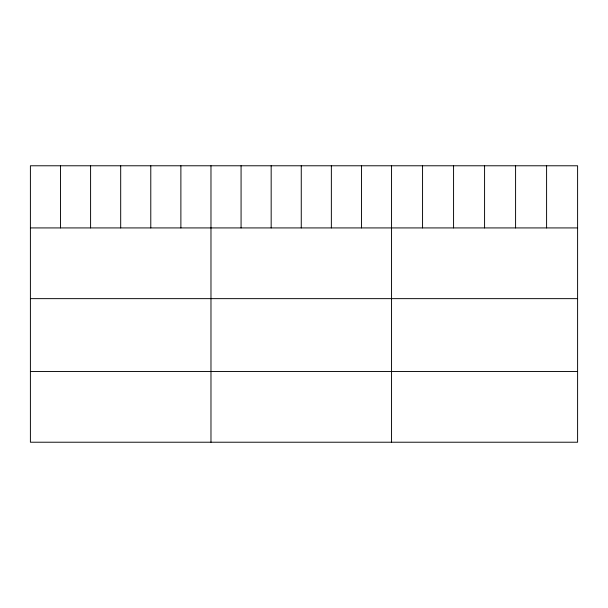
<?xml version="1.0" encoding="UTF-8"?>
<svg xmlns="http://www.w3.org/2000/svg" width="608" height="608" viewBox="0 0 608 608"><rect width="100%" height="100%" fill="white"/><g stroke="black" fill="none" stroke-linecap="round" stroke-linejoin="round"><path stroke-width="0.91" d="M577.6 227.924L577.6 442.221L30.4 442.221L30.4 165.779L577.6 165.779L577.6 227.924L30.4 227.924M30.4 298.642L577.6 298.642M30.4 371.503L577.6 371.503M546.592 165.779L546.592 227.924M515.584 165.779L515.584 227.924M484.576 165.779L484.576 227.924M453.568 165.779L453.568 227.924M422.56 165.779L422.56 227.924M391.552 165.779L391.552 442.221M361.456 165.779L361.456 227.924M331.36 165.779L331.36 227.924M301.264 165.779L301.264 227.924M271.168 165.779L271.168 227.924M241.072 165.779L241.072 227.924M210.976 165.779L210.976 442.221M180.88 165.779L180.88 227.924M150.784 165.779L150.784 227.924M120.688 165.779L120.688 227.924M90.592 165.779L90.592 227.924M60.496 165.779L60.496 227.924"/></g></svg>
